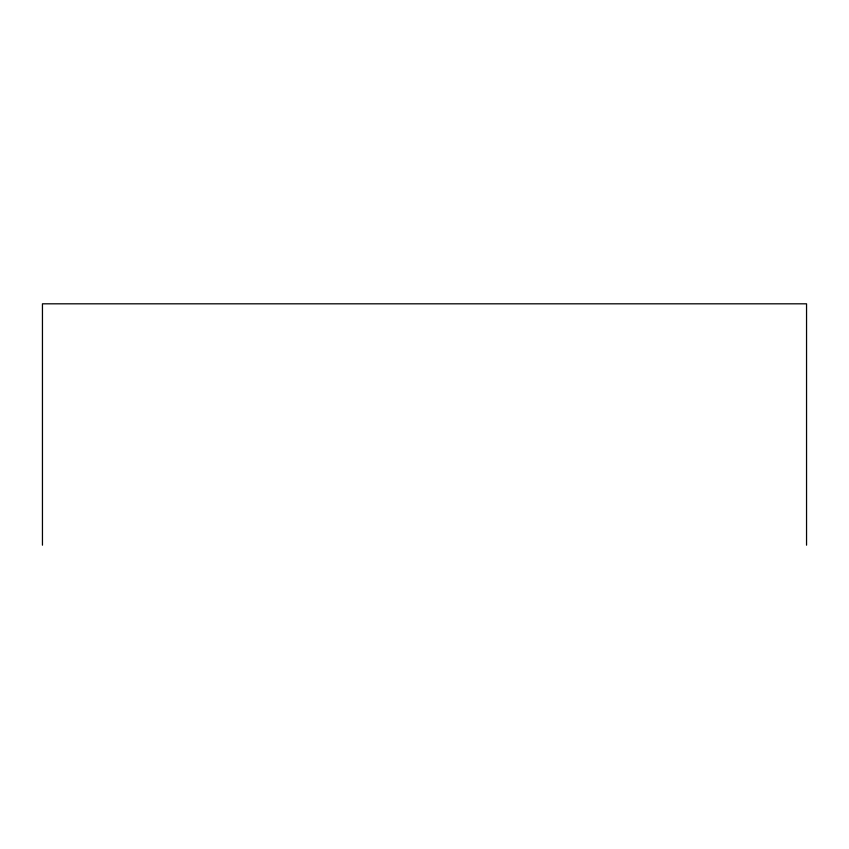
<?xml version="1.0" encoding="UTF-8"?>
<svg xmlns="http://www.w3.org/2000/svg" width="849" height="849" viewBox="0 0 849 849"><rect width="100%" height="100%" fill="white"/><g stroke="black" fill="none" stroke-linecap="round" stroke-linejoin="round"><path stroke-width="1.27" d="M806.55 545.185L806.55 303.815L42.45 303.815L42.45 545.185"/></g></svg>
